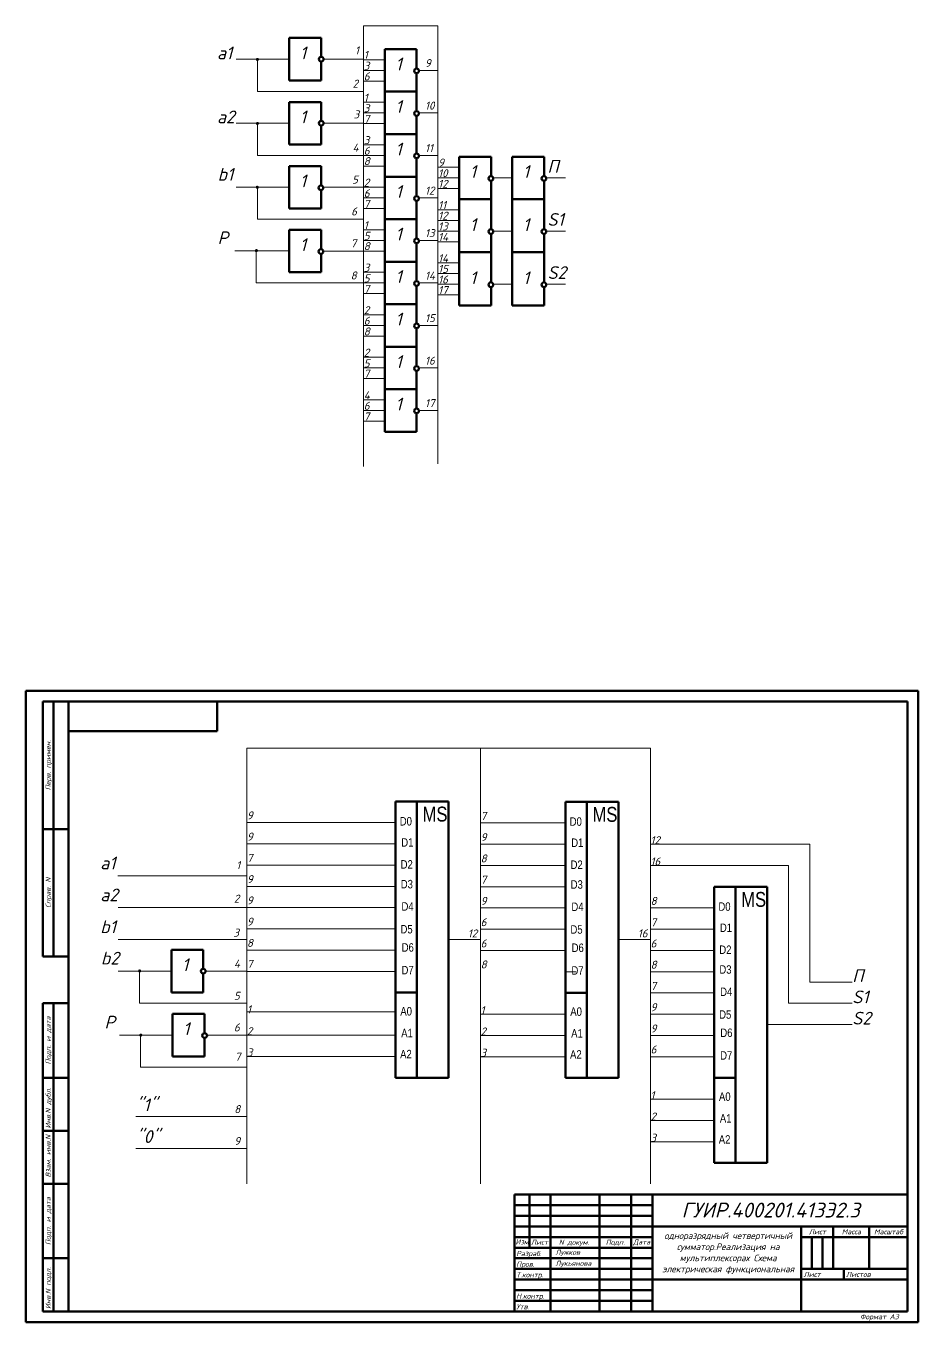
# Model space of a CAD drawing. Header units: millimetres. Extents: x 9 to 868, y 8 to 710.
# Drawn here: x 448 to 868, y 8 to 618 of the extents above; entities that cross this region are included whole.
import ezdxf
from ezdxf.enums import TextEntityAlignment as Align

# ---------------------------------------------------------------- set-up
doc = ezdxf.new("R2010")
doc.units = ezdxf.units.MM
doc.header["$LTSCALE"] = 0.5
doc.layers.get('0').update_dxf_attribs({"lineweight": 60})
doc.layers.add('Формат А4', color=7, linetype='Continuous', lineweight=53)
doc.styles.get("Standard").update_dxf_attribs({"font": 'isocpeui.ttf', "width": 0.9})
doc.styles.add('ЕСКД', font='eskd15.shx', dxfattribs={"width": 0.8})
doc.styles.add('чер', font='isocpeur.ttf', dxfattribs={"oblique": 15})

msp = doc.modelspace()

# ---------------------------------------------------------------- hatches: boundary and pattern name
at = {"lineweight": 5}
h = msp.add_hatch(color=7, dxfattribs=at)
edge = h.paths.add_edge_path()
edge.add_arc((556.98, 602.1), 0.773, 0, 360)
h = msp.add_hatch(color=7, dxfattribs=at)
edge = h.paths.add_edge_path()
edge.add_arc((556.98, 571.97), 0.773, 0, 360)
h = msp.add_hatch(color=7, dxfattribs=at)
edge = h.paths.add_edge_path()
edge.add_arc((556.93, 541.96), 0.773, 0, 360)
h = msp.add_hatch(color=7, dxfattribs=at)
edge = h.paths.add_edge_path()
edge.add_arc((556.5, 512.15), 0.773, 0, 360)
h = msp.add_hatch(color=7, dxfattribs=at)
edge = h.paths.add_edge_path()
edge.add_arc((501.55, 173.21), 0.773, 0, 360)
h = msp.add_hatch(color=7, dxfattribs=at)
edge = h.paths.add_edge_path()
edge.add_arc((502.09, 143.01), 0.773, 0, 360)

# ---------------------------------------------------------------- linework, layer by layer
for p, q in [((606.95, 410.6), (606.95, 617.87)), ((641.95, 617.87), (606.95, 617.87)), ((641.95, 411.9), (641.95, 617.87)), ((606.95, 572.06), (606.95, 612.06)), ((606.95, 612.06), (606.95, 602.06)), ((546.95, 602.19), (566.95, 602.19)), ((556.95, 602.19), (556.95, 587.06)), ((566.95, 602.19), (571.95, 602.19)), ((588.12, 602.19), (606.95, 602.19)), ((606.95, 602.06), (606.95, 415.22)), ((606.95, 601.94), (616.95, 601.94)), ((606.95, 596.94), (616.95, 596.94)), ((606.95, 592.06), (606.95, 587.06)), ((606.95, 591.94), (616.95, 591.94)), ((632.97, 596.94), (641.95, 596.94)), ((556.95, 587.06), (606.95, 587.06)), ((606.95, 587.06), (590.95, 587.06)), ((606.95, 587.06), (606.95, 582.06)), ((606.95, 572.06), (606.95, 587.06)), ((606.95, 582.06), (606.95, 572.06)), ((606.95, 581.94), (616.95, 581.94)), ((606.95, 576.94), (616.95, 576.94)), ((632.97, 576.94), (641.95, 576.94)), ((546.95, 572.06), (566.95, 572.06)), ((556.95, 572.06), (556.95, 556.94)), ((566.95, 572.06), (571.95, 572.06)), ((588.12, 572.06), (606.95, 572.06)), ((606.95, 572.06), (606.95, 562.06)), ((606.95, 571.94), (616.95, 571.94)), ((606.95, 562.06), (606.95, 552.06)), ((606.95, 561.94), (616.95, 561.94)), ((556.95, 556.94), (606.95, 556.94)), ((606.95, 556.94), (616.95, 556.94)), ((632.97, 556.94), (641.95, 556.94)), ((606.95, 552.06), (606.95, 542.06)), ((606.95, 551.94), (616.95, 551.94)), ((641.95, 551.35), (651.95, 551.35)), ((641.95, 546.35), (651.95, 546.35)), ((667.97, 546.35), (676.95, 546.35)), ((692.97, 546.35), (701.95, 546.35)), ((546.95, 541.94), (566.95, 541.94)), ((556.95, 541.94), (556.95, 526.94)), ((566.95, 541.94), (571.95, 541.94)), ((587.97, 541.94), (606.95, 541.94)), ((606.95, 542.06), (606.95, 532.06)), ((606.95, 541.94), (616.95, 541.94)), ((606.95, 536.94), (616.95, 536.94)), ((632.97, 536.94), (641.95, 536.94)), ((641.95, 541.35), (651.95, 541.35)), ((606.95, 532.06), (606.95, 522.06)), ((606.95, 531.94), (616.95, 531.94)), ((641.95, 531.35), (651.95, 531.35)), ((556.95, 526.94), (606.95, 526.94)), ((641.95, 526.35), (651.95, 526.35)), ((606.95, 522.06), (606.95, 512.06)), ((606.95, 521.94), (616.95, 521.94)), ((641.95, 521.35), (651.95, 521.35)), ((667.97, 521.35), (676.95, 521.35)), ((692.97, 521.35), (701.95, 521.35)), ((606.95, 516.94), (616.95, 516.94)), ((632.97, 516.94), (641.95, 516.94)), ((641.95, 516.35), (651.95, 516.35)), ((546.42, 512.06), (566.42, 512.06)), ((556.42, 496.94), (556.42, 512.06)), ((566.42, 512.06), (571.95, 512.09)), ((587.97, 511.95), (606.95, 511.95)), ((606.95, 512.06), (606.95, 502.06)), ((606.95, 511.94), (616.95, 511.94)), ((641.95, 506.35), (651.95, 506.35)), ((606.95, 502.06), (606.95, 492.06)), ((606.95, 501.94), (616.95, 501.94)), ((641.95, 501.35), (651.95, 501.35)), ((556.42, 496.94), (606.95, 496.94)), ((606.95, 496.94), (616.95, 496.94)), ((632.97, 496.94), (641.95, 496.94)), ((641.95, 496.35), (651.95, 496.35)), ((667.97, 496.35), (676.95, 496.35)), ((692.97, 496.35), (701.95, 496.35)), ((606.95, 492.06), (606.95, 482.06)), ((606.95, 491.94), (616.95, 491.94)), ((641.95, 491.35), (651.95, 491.35)), ((606.95, 482.06), (606.95, 472.06)), ((606.95, 481.94), (616.95, 481.94)), ((606.95, 476.94), (616.95, 476.94)), ((632.97, 476.94), (641.95, 476.94)), ((606.95, 472.06), (606.95, 462.06)), ((606.95, 471.94), (616.95, 471.94)), ((606.95, 461.94), (616.95, 461.94)), ((606.95, 461.94), (616.95, 461.94)), ((606.95, 456.94), (616.95, 456.94)), ((606.95, 456.94), (616.95, 456.94)), ((606.95, 451.94), (616.95, 451.94)), ((606.95, 451.94), (616.95, 451.94)), ((632.97, 456.94), (641.95, 456.94)), ((606.95, 441.94), (606.95, 431.94)), ((606.95, 441.94), (616.95, 441.94)), ((606.95, 436.94), (616.95, 436.94)), ((632.97, 436.94), (641.95, 436.94)), ((606.95, 431.94), (606.95, 421.94)), ((606.95, 431.94), (616.95, 431.94)), ((606.95, 421.94), (606.95, 411.94)), ((552, 278), (552, 208)), ((552, 278), (662, 278)), ((662, 73), (662, 278)), ((662, 278), (742, 278)), ((742, 73), (742, 278)), ((552, 243), (622, 243)), ((662, 242.85), (702, 242.85)), ((617, 233), (552, 233)), ((622, 233), (617, 233)), ((662, 232.85), (702, 232.85)), ((742, 222.85), (742, 232.85)), ((817, 232.85), (742, 232.85)), ((817, 212.85), (817, 232.85)), ((552, 223), (622, 223)), ((662, 222.85), (702, 222.85)), ((742, 202.85), (742, 222.85)), ((742, 222.85), (797, 222.85)), ((787, 222.85), (807, 222.85)), ((807, 222.85), (807, 158)), ((552, 218), (491.35, 218)), ((552, 213), (622, 213)), ((552, 208), (552, 73)), ((662, 212.85), (702, 212.85)), ((817, 168), (817, 212.85)), ((491.47, 203), (552, 203)), ((552, 203), (622, 203)), ((662, 202.85), (702, 202.85)), ((742, 202.85), (772, 202.85)), ((772, 202.85), (762, 202.85)), ((552, 193), (622, 193)), ((662, 192.85), (702, 192.85)), ((742, 192.85), (772, 192.85)), ((772, 192.85), (762, 192.85)), ((491.47, 188), (552, 188)), ((527, 188), (552, 188)), ((552, 188), (532, 188)), ((552, 183), (622, 183)), ((647, 188), (662, 188)), ((727, 188), (742, 188)), ((662, 182.85), (702, 182.85)), ((742, 182.85), (772, 182.85)), ((772, 182.85), (762, 182.85)), ((491.47, 173.13), (511.47, 173.13)), ((501.47, 158), (501.47, 173.13)), ((511.47, 173.13), (516.47, 173.13)), ((532.59, 173.13), (552, 173.13)), ((552, 173), (622, 173)), ((707, 172.85), (702, 172.85)), ((742, 172.85), (772, 172.85)), ((772, 172.85), (762, 172.85)), ((817, 168), (837, 168)), ((772, 162.85), (742, 162.85)), ((501.47, 158), (552, 158)), ((552, 153.98), (622, 153.98)), ((662, 152.85), (702, 152.85)), ((742, 152.85), (772, 152.85)), ((772, 152.85), (762, 152.85)), ((807, 158), (827, 158)), ((827, 158), (837, 158)), ((797, 148), (807, 148)), ((807, 148), (837, 148)), ((492, 143), (512, 143)), ((502, 128), (502, 143.13)), ((512, 143), (517, 143)), ((533.25, 143), (552, 143)), ((552, 143), (622, 143)), ((662, 142.85), (702, 142.85)), ((772, 142.85), (742, 142.85)), ((552, 133), (622, 133)), ((552, 133), (622, 133)), ((552, 128), (552, 133)), ((662, 132.85), (702, 132.85)), ((772, 132.85), (742, 132.85)), ((502, 128), (552, 128)), ((552, 128), (552, 118)), ((552, 128), (552, 113)), ((552, 128), (552, 123)), ((552, 128), (552, 123)), ((552, 118), (552, 108)), ((762, 112.85), (742, 112.85)), ((772, 112.85), (762, 112.85)), ((552, 104.75), (499.75, 104.75)), ((762, 102.85), (742, 102.85)), ((772, 102.85), (762, 102.85)), ((762, 92.85), (742, 92.85)), ((772, 92.85), (762, 92.85)), ((762, 92.85), (772, 92.85)), ((552, 89.75), (499.75, 89.75))]:
    msp.add_line(p, q, dxfattribs=at)
for p, q in [((586.95, 612.19), (571.95, 612.19)), ((571.95, 612.19), (571.95, 602.19)), ((586.95, 603.34), (586.95, 612.19)), ((631.95, 606.94), (616.95, 606.94)), ((616.95, 606.94), (616.95, 596.94)), ((631.95, 597.82), (631.95, 606.94)), ((571.95, 602.19), (571.95, 592.19)), ((586.95, 592.19), (586.95, 601.11)), ((571.95, 592.19), (586.95, 592.19)), ((616.95, 596.94), (616.95, 586.94)), ((631.95, 586.94), (631.95, 595.6)), ((616.95, 586.94), (631.95, 586.94)), ((631.95, 586.94), (616.95, 586.94)), ((616.95, 586.94), (616.95, 576.94)), ((631.95, 577.82), (631.95, 586.94)), ((586.95, 582.06), (571.95, 582.06)), ((571.95, 582.06), (571.95, 572.06)), ((586.95, 573.21), (586.95, 582.06)), ((616.95, 576.94), (616.95, 566.94)), ((631.95, 566.94), (631.95, 575.6)), ((571.95, 572.06), (571.95, 562.06)), ((586.95, 562.06), (586.95, 570.99)), ((571.95, 562.06), (586.95, 562.06)), ((616.95, 566.94), (631.95, 566.94)), ((631.95, 566.94), (616.95, 566.94)), ((616.95, 566.94), (616.95, 556.94)), ((631.95, 557.82), (631.95, 566.94)), ((616.95, 556.94), (616.95, 546.94)), ((631.95, 546.94), (631.95, 555.6)), ((666.95, 556.35), (651.95, 556.35)), ((651.95, 556.35), (651.95, 546.35)), ((666.95, 547.24), (666.95, 556.35)), ((691.95, 556.35), (676.95, 556.35)), ((676.95, 556.35), (676.95, 546.35)), ((691.95, 547.24), (691.95, 556.35)), ((586.95, 551.94), (571.95, 551.94)), ((571.95, 551.94), (571.95, 541.94)), ((586.95, 542.82), (586.95, 551.94)), ((616.95, 546.94), (631.95, 546.94)), ((631.95, 546.94), (616.95, 546.94)), ((616.95, 546.94), (616.95, 536.94)), ((631.95, 537.82), (631.95, 546.94)), ((651.95, 546.35), (651.95, 536.35)), ((666.95, 536.35), (666.95, 545.01)), ((676.95, 546.35), (676.95, 536.35)), ((691.95, 536.35), (691.95, 545.01)), ((571.95, 541.94), (571.95, 531.94)), ((586.95, 531.94), (586.95, 540.6)), ((616.95, 536.94), (616.95, 526.94)), ((571.95, 531.94), (586.95, 531.94)), ((631.95, 526.94), (631.95, 535.6)), ((651.95, 536.35), (666.95, 536.35)), ((666.95, 536.35), (651.95, 536.35)), ((651.95, 536.35), (651.95, 521.35)), ((666.95, 522.24), (666.95, 536.35)), ((676.95, 536.35), (691.95, 536.35)), ((691.95, 536.35), (676.95, 536.35)), ((676.95, 536.35), (676.95, 521.35)), ((691.95, 522.24), (691.95, 536.35)), ((616.95, 526.94), (631.95, 526.94)), ((631.95, 526.94), (616.95, 526.94)), ((616.95, 526.94), (616.95, 516.94)), ((631.95, 517.82), (631.95, 526.94)), ((586.95, 521.95), (571.95, 521.95)), ((571.95, 521.95), (571.95, 511.95)), ((586.95, 512.84), (586.95, 521.95)), ((651.95, 521.35), (651.95, 511.35)), ((666.95, 511.35), (666.95, 520.01)), ((676.95, 521.35), (676.95, 511.35)), ((691.95, 511.35), (691.95, 520.01)), ((616.95, 516.94), (616.95, 506.94)), ((631.95, 506.94), (631.95, 515.6)), ((571.95, 511.95), (571.95, 501.95)), ((586.95, 501.95), (586.95, 510.61)), ((616.95, 506.94), (631.95, 506.94)), ((631.95, 506.94), (616.95, 506.94)), ((616.95, 506.94), (616.95, 496.94)), ((631.95, 497.82), (631.95, 506.94)), ((651.95, 511.35), (666.95, 511.35)), ((666.95, 511.35), (651.95, 511.35)), ((651.95, 511.35), (651.95, 496.35)), ((666.95, 497.24), (666.95, 511.35)), ((676.95, 511.35), (691.95, 511.35)), ((691.95, 511.35), (676.95, 511.35)), ((676.95, 511.35), (676.95, 496.35)), ((691.95, 497.24), (691.95, 511.35)), ((571.95, 501.95), (586.95, 501.95)), ((616.95, 496.94), (616.95, 486.94)), ((631.95, 486.94), (631.95, 495.6)), ((651.95, 496.35), (651.95, 486.35)), ((666.95, 486.35), (666.95, 495.01)), ((676.95, 496.35), (676.95, 486.35)), ((691.95, 486.35), (691.95, 495.01)), ((616.95, 486.94), (631.95, 486.94)), ((631.95, 486.94), (616.95, 486.94)), ((616.95, 486.94), (616.95, 476.94)), ((631.95, 477.82), (631.95, 486.94)), ((651.95, 486.35), (666.95, 486.35)), ((676.95, 486.35), (691.95, 486.35)), ((616.95, 476.94), (616.95, 466.94)), ((631.95, 466.94), (631.95, 475.6)), ((616.95, 466.94), (631.95, 466.94)), ((631.95, 466.94), (616.95, 466.94)), ((616.95, 466.94), (616.95, 456.94)), ((616.95, 466.94), (616.95, 456.94)), ((631.95, 457.82), (631.95, 466.94)), ((631.95, 457.82), (631.95, 466.94)), ((616.95, 456.94), (616.95, 446.94)), ((616.95, 456.94), (616.95, 446.94)), ((631.95, 446.94), (631.95, 455.6)), ((631.95, 446.94), (631.95, 455.6)), ((616.95, 446.94), (631.95, 446.94)), ((616.95, 446.94), (631.95, 446.94)), ((631.95, 446.94), (616.95, 446.94)), ((616.95, 446.94), (616.95, 436.94)), ((631.95, 437.82), (631.95, 446.94)), ((616.95, 436.94), (616.95, 426.94)), ((631.95, 426.94), (631.95, 435.6)), ((616.95, 426.94), (631.95, 426.94)), ((631.95, 426.94), (616.95, 426.94)), ((538, 286), (538, 300)), ((468, 286), (538, 286)), ((622, 253), (647, 253)), ((622, 253), (622, 153)), ((622, 253), (622, 243)), ((632, 123), (632, 253)), ((647, 253), (647, 123)), ((702, 252.85), (727, 252.85)), ((702, 252.85), (702, 152.85)), ((702, 252.85), (702, 242.85)), ((712, 122.85), (712, 252.85)), ((727, 252.85), (727, 122.85)), ((622, 243), (622, 233)), ((702, 242.85), (702, 232.85)), ((622, 233), (622, 223)), ((702, 232.85), (702, 222.85)), ((622, 223), (622, 213)), ((702, 222.85), (702, 212.85)), ((622, 213), (622, 203)), ((702, 212.85), (702, 202.85)), ((772, 212.85), (797, 212.85)), ((772, 212.85), (772, 112.85)), ((772, 212.85), (772, 202.85)), ((782, 82.85), (782, 212.85)), ((797, 212.85), (797, 82.85)), ((622, 203), (622, 193)), ((702, 202.85), (702, 192.85)), ((772, 202.85), (772, 192.85)), ((622, 193), (622, 183)), ((702, 192.85), (702, 182.85)), ((772, 192.85), (772, 182.85)), ((531.47, 183.13), (516.47, 183.13)), ((516.47, 183.13), (516.47, 173.13)), ((531.47, 174.24), (531.47, 183.13)), ((622, 183), (622, 173)), ((647, 123), (647, 188)), ((727, 122.85), (727, 188)), ((702, 182.85), (702, 172.85)), ((772, 182.85), (772, 172.85)), ((516.47, 173.13), (516.47, 163.13)), ((531.47, 171.13), (531.47, 172.01)), ((531.47, 163.13), (531.47, 171.13)), ((772, 172.85), (772, 162.85)), ((516.47, 163.13), (531.47, 163.13)), ((622, 153), (622, 163)), ((622, 163), (632, 163)), ((702, 152.85), (702, 162.85)), ((702, 162.85), (712, 162.85)), ((772, 162.85), (772, 152.85)), ((532, 153), (517, 153)), ((517, 153), (517, 143)), ((532, 143.93), (532, 153)), ((622, 153), (622, 123)), ((622, 143), (622, 153)), ((702, 152.85), (702, 122.85)), ((702, 142.85), (702, 152.85)), ((702, 142.85), (702, 152.85)), ((772, 152.85), (772, 142.85)), ((772, 152.85), (772, 142.85)), ((797, 82.85), (797, 148)), ((517, 143), (517, 133)), ((532, 133), (532, 141.72)), ((622, 133), (622, 143)), ((702, 132.85), (702, 142.85)), ((772, 142.85), (772, 132.85)), ((517, 133), (532, 133)), ((622, 123), (622, 133)), ((702, 122.85), (702, 132.85)), ((622, 123), (632, 123)), ((647, 123), (632, 123)), ((702, 122.85), (712, 122.85)), ((727, 122.85), (712, 122.85)), ((772, 112.85), (772, 122.85)), ((772, 122.85), (782, 122.85)), ((772, 112.85), (772, 82.85)), ((772, 102.85), (772, 112.85)), ((772, 102.85), (772, 112.85)), ((772, 92.85), (772, 102.85)), ((772, 82.85), (772, 92.85)), ((772, 82.85), (782, 82.85)), ((797, 82.85), (782, 82.85))]:
    msp.add_line(p, q)
for centre in [(587.01, 602.23), (631.88, 596.71), (631.88, 576.71), (587.01, 572.1), (631.88, 556.71), (586.88, 541.71), (666.88, 546.12), (691.88, 546.12), (631.88, 536.71), (666.88, 521.12), (691.88, 521.12), (586.88, 511.73), (631.88, 516.71), (631.88, 496.71), (666.88, 496.12), (691.88, 496.12), (631.88, 476.71), (631.88, 456.71), (631.88, 456.71), (631.88, 436.71), (531.47, 173.13), (532.15, 142.82)]:
    msp.add_circle(centre, 1.11)
at = {"layer": 'Формат А4', "color": 7}
for p, q in [((448, 8), (448, 305)), ((448, 305), (868, 305)), ((868, 305), (868, 8)), ((456, 180), (456, 300)), ((456, 300), (678, 300)), ((461, 300), (461, 180)), ((678, 300), (461, 300)), ((468, 13), (468, 300)), ((678, 300), (863, 300)), ((863, 300), (863, 13)), ((468, 240), (456, 240)), ((468, 180), (456, 180)), ((456, 13), (456, 158)), ((456, 158), (468, 158)), ((461, 158), (461, 13)), ((468, 158), (461, 158)), ((456, 123), (468, 123)), ((468, 98), (456, 98)), ((456, 73), (468, 73)), ((678, 68), (863, 68)), ((678, 68), (678, 13)), ((685, 43), (685, 68)), ((695, 68), (695, 13)), ((718, 13), (718, 68)), ((733, 68), (733, 13)), ((743, 13), (743, 68)), ((678, 63), (743, 63)), ((743, 58), (678, 58)), ((678, 53), (743, 53)), ((863, 53), (743, 53)), ((813, 53), (813, 13)), ((828, 53), (828, 33)), ((845, 33), (845, 53)), ((743, 48), (678, 48)), ((678, 43), (743, 43)), ((813, 48), (863, 48)), ((818, 33), (818, 48)), ((823, 48), (823, 33)), ((468, 38), (456, 38)), ((743, 38), (678, 38)), ((678, 33), (743, 33)), ((863, 33), (813, 33)), ((833, 28), (833, 33)), ((743, 28), (678, 28)), ((743, 28), (863, 28)), ((678, 23), (743, 23)), ((678, 13), (456, 13)), ((456, 13), (678, 13)), ((743, 18), (678, 18)), ((863, 13), (678, 13)), ((868, 8), (448, 8))]:
    msp.add_line(p, q, dxfattribs=at)

# ---------------------------------------------------------------- texts
for s, height, p in [('a1', 6, (537.95, 602.19)), ('1', 6, (576.95, 602.19)), ('1', 3.77, (602.89, 604.48)), ('1', 3.77, (607.05, 602.37)), ('3', 3.77, (607.05, 597.25)), ('1', 6, (621.95, 596.94)), ('9', 3.77, (635.85, 598.5)), ('2', 3.77, (601.77, 588.82)), ('6', 3.77, (607.05, 592.25)), ('1', 3.77, (607.05, 582.25)), ('3', 3.77, (607.05, 577.25)), ('1', 6, (621.95, 576.94)), ('10', 3.767, (635.85, 578.5)), ('a2', 6, (537.95, 572.06)), ('1', 6, (576.95, 572.06)), ('3', 3.77, (602.27, 574.35)), ('7', 3.77, (607.05, 572.25)), ('4', 3.77, (601.77, 558.69)), ('3', 3.77, (607.05, 562.25)), ('1', 6, (621.95, 556.94)), ('11', 3.767, (635.85, 558.5)), ('6', 3.77, (607.05, 557.25)), ('8', 3.77, (607.05, 552.37)), ('9', 3.77, (642.05, 551.69)), ('b1', 6, (538.26, 545.05)), ('10', 3.767, (642.05, 546.69)), ('1', 6, (656.95, 546.35)), ('1', 6, (681.95, 546.35)), ('П', 6, (693.51, 548.81)), ('1', 6, (576.95, 541.94)), ('5', 3.77, (601.55, 543.69)), ('2', 3.77, (607.05, 542.25)), ('1', 6, (621.95, 536.94)), ('12', 3.767, (642.05, 541.69)), ('6', 3.77, (607.05, 537.25)), ('12', 3.767, (635.85, 538.5)), ('6', 3.77, (601.11, 528.69)), ('7', 3.77, (607.05, 532.25)), ('11', 3.767, (642.05, 531.69)), ('1', 3.77, (607.05, 522.25)), ('12', 3.767, (642.05, 526.69)), ('13', 3.767, (642.05, 521.69)), ('1', 6, (656.95, 521.35)), ('1', 6, (681.95, 521.35)), ('S1', 6, (693.51, 523.81)), ('P', 6, (538.26, 515.18)), ('5', 3.77, (607.05, 517.25)), ('1', 6, (621.95, 516.94)), ('13', 3.767, (635.85, 518.5)), ('14', 3.767, (642.05, 516.69)), ('1', 6, (576.95, 511.95)), ('7', 3.77, (600.88, 513.69)), ('8', 3.77, (607.05, 512.37)), ('14', 3.767, (642.05, 506.69)), ('8', 3.77, (600.88, 498.57)), ('3', 3.77, (607.05, 502.25)), ('5', 3.77, (607.05, 497.25)), ('1', 6, (621.95, 496.94)), ('14', 3.767, (635.85, 498.5)), ('15', 3.767, (642.05, 501.69)), ('16', 3.767, (642.05, 496.69)), ('1', 6, (656.95, 496.35)), ('1', 6, (681.95, 496.35)), ('S2', 6, (693.51, 498.81)), ('7', 3.77, (607.05, 492.25)), ('17', 3.767, (642.05, 491.69)), ('2', 3.77, (607.05, 482.25)), ('1', 6, (621.95, 476.94)), ('15', 3.767, (635.85, 478.5)), ('6', 3.77, (607.05, 477.25)), ('8', 3.77, (607.05, 472.25)), ('2', 3.77, (607.05, 462.25)), ('5', 3.77, (607.05, 457.25)), ('1', 6, (621.95, 456.94)), ('1', 6, (621.95, 456.94)), ('16', 3.767, (635.85, 458.5)), ('7', 3.77, (607.05, 452.37)), ('4', 3.77, (607.05, 442.25)), ('6', 3.77, (607.05, 437.25)), ('1', 6, (621.95, 436.94)), ('17', 3.767, (635.85, 438.5)), ('7', 3.77, (607.05, 432.25)), ('9', 3.77, (552.05, 244.53)), ('7', 3.77, (662.07, 244.27)), ('9', 3.77, (552.05, 234.53)), ('9', 3.77, (662.07, 234.27)), ('12', 3.767, (742, 232.85)), ('a1', 6, (483, 221)), ('7', 3.77, (552.05, 224.53)), ('8', 3.77, (662.07, 224.27)), ('16', 3.767, (742, 222.85)), ('1', 3.77, (547.01, 221.13)), ('9', 3.77, (552.05, 214.53)), ('7', 3.77, (662.07, 214.27)), ('a2', 6, (483, 206)), ('2', 3.77, (545.89, 205.34)), ('9', 3.77, (552.05, 204.53)), ('9', 3.77, (662.07, 204.27)), ('8', 3.77, (742.07, 204.26)), ('b1', 6, (483, 191)), ('9', 3.77, (552.05, 194.53)), ('6', 3.77, (662.07, 194.27)), ('7', 3.77, (742.07, 194.26)), ('3', 3.77, (545.67, 189.34)), ('12', 3.767, (656, 189)), ('16', 3.767, (736, 189)), ('8', 3.77, (552.05, 184.53)), ('6', 3.77, (662.07, 184.27)), ('6', 3.77, (742.07, 184.26)), ('b2', 6, (483.31, 176.24)), ('1', 6, (521.47, 173.13)), ('4', 3.77, (545.93, 174.75)), ('7', 3.77, (552.05, 174.66)), ('8', 3.77, (662.07, 174.39)), ('8', 3.77, (742.07, 174.26)), ('П', 6, (837, 168.01)), ('7', 3.77, (742.07, 164.26)), ('5', 3.77, (545.93, 159.63)), ('S1', 6, (837, 158.01)), ('1', 3.77, (552.06, 153.25)), ('1', 3.77, (662, 152.85)), ('9', 3.77, (742.07, 154.26)), ('S2', 6, (837, 148.01)), ('P', 6, (485, 146.11)), ('1', 6, (522, 143)), ('6', 3.77, (545.93, 144.75)), ('2', 3.77, (552, 143)), ('2', 3.77, (662, 142.85)), ('9', 3.77, (742.07, 144.26)), ('7', 3.77, (546.4, 131.01)), ('3', 3.77, (552, 133)), ('3', 3.77, (662, 132.85)), ('6', 3.77, (742.07, 134.39)), ('1', 3.77, (742, 112.85)), ('"1"', 6, (499.86, 107.21)), ('8', 3.77, (546.07, 106.31)), ('2', 3.77, (742, 102.85)), ('"0"', 6, (499.98, 92.27)), ('9', 3.77, (546.07, 91.31)), ('3', 3.77, (742, 92.85))]:
    msp.add_text(s, height=height).set_placement(p)
at = {"lineweight": 30, "width": 7.615, "attachment_point": 1, "style": 'ЕСКД'}
for s, insert, char_height in [('{\\fArial|b0|i0|c0|p0;\\H1.75x;MS}', (634.72, 250.52), 4), ('{\\fArial|b0|i0|c0|p0;\\H1.75x;MS}', (714.72, 250.38), 4), ('{\\fArial|b0|i0|c0|p34;\\H0.66667x;D0}', (624, 245.65), 6), ('{\\fArial|b0|i0|c0|p34;\\H0.66667x;D0}', (704, 245.51), 6), ('{\\fArial|b0|i0|c0|p34;D1}', (624.7, 235.68), 4), ('{\\fArial|b0|i0|c0|p34;D1}', (704.7, 235.54), 4), ('{\\fArial|b0|i0|c0|p34;D2}', (624.42, 225.35), 4), ('{\\fArial|b0|i0|c0|p34;D2}', (704.42, 225.2), 4), ('{\\fArial|b0|i0|c0|p34;\\H0.66667x;D3}', (624.46, 216.05), 6), ('{\\fArial|b0|i0|c0|p34;\\H0.66667x;D3}', (704.46, 215.9), 6), ('{\\fArial|b0|i0|c0|p0;\\H1.75x;MS}', (784.72, 210.38), 4), ('{\\fArial|b0|i0|c0|p34;D4}', (624.81, 205.56), 4), ('{\\fArial|b0|i0|c0|p34;D4}', (704.81, 205.41), 4), ('{\\fArial|b0|i0|c0|p34;\\H0.66667x;D0}', (774, 205.51), 6), ('{\\fArial|b0|i0|c0|p34;D1}', (774.7, 195.54), 4), ('{\\fArial|b0|i0|c0|p34;D5}', (624.35, 194.87), 4), ('{\\fArial|b0|i0|c0|p34;D5}', (704.35, 194.72), 4), ('{\\fArial|b0|i0|c0|p34;\\H0.66667x;D6}', (624.91, 186.28), 6), ('{\\fArial|b0|i0|c0|p34;\\H0.66667x;D6}', (704.91, 186.13), 6), ('{\\fArial|b0|i0|c0|p34;D2}', (774.42, 185.2), 4), ('{\\fArial|b0|i0|c0|p34;D7}', (624.82, 175.61), 4), ('{\\fArial|b0|i0|c0|p34;D7}', (704.82, 175.46), 4), ('{\\fArial|b0|i0|c0|p34;\\H0.66667x;D3}', (774.46, 175.9), 6), ('{\\fArial|b0|i0|c0|p34;D4}', (774.81, 165.41), 4), ('{\\fArial|b0|i0|c0|p34;\\H0.66667x;A0}', (624.27, 156.24), 6), ('{\\fArial|b0|i0|c0|p34;\\H0.66667x;A0}', (704.27, 156.09), 6), ('{\\fArial|b0|i0|c0|p34;D5}', (774.35, 154.72), 4), ('{\\fArial|b0|i0|c0|p34;A1}', (624.69, 145.99), 4), ('{\\fArial|b0|i0|c0|p34;A1}', (704.69, 145.84), 4), ('{\\fArial|b0|i0|c0|p34;\\H0.66667x;D6}', (774.91, 146.13), 6), ('{\\fArial|b0|i0|c0|p34;A2}', (624.17, 136.07), 4), ('{\\fArial|b0|i0|c0|p34;A2}', (704.17, 135.92), 4), ('{\\fArial|b0|i0|c0|p34;D7}', (774.82, 135.46), 4), ('{\\fArial|b0|i0|c0|p34;\\H0.66667x;A0}', (774.27, 116.09), 6), ('{\\fArial|b0|i0|c0|p34;A1}', (774.69, 105.84), 4), ('{\\fArial|b0|i0|c0|p34;A2}', (774.17, 95.92), 4)]:
    msp.add_mtext(s, dxfattribs=dict(at, insert=insert, char_height=char_height))
at = {"layer": 'Формат А4', "color": 7, "style": 'чер', "oblique": 15}
for s, p in [('Перв. примен.', (459.7, 270)), ('Справ. N', (459.7, 210)), ('Подп. и дата', (459.7, 140.5)), ('Взам. инв.N', (459.7, 86.01)), ('Подп. и дата', (459.7, 55.5))]:
    msp.add_text(s, height=2.4, rotation=90, dxfattribs=at).set_placement(p, align=Align.CENTER)
for s, p in [('Инв.N дубл.', (459.7, 99.1)), ('Инв.N подл.', (459.7, 14.12))]:
    msp.add_text(s, height=2.4, rotation=90, dxfattribs=at).set_placement(p)
for s, p in [('Лист', (820.59, 49.31)), ('Масса', (836.59, 49.31)), ('Масштаб', (854.09, 49.31)), ('N докум.', (706.02, 44.36)), ('Подп.', (725.47, 44.36)), ('Дата', (737.86, 44.51))]:
    msp.add_text(s, height=2.4, dxfattribs=at).set_placement(p, align=Align.CENTER)
for s, p in [('Изм', (678.44, 44.51)), ('Лист', (685.73, 44.36)), ('Разраб.', (678.81, 39.04)), ('Лужков', (697.25, 39.67)), ('Лукьянова', (697.25, 34.47)), ('Пров.', (678.81, 34.04)), ('Т.контр.', (678.81, 29.04)), ('Лист', (814.07, 29.24)), ('Листов', (834.07, 29.24)), ('Н.контр.', (678.81, 19.04)), ('Утв.', (678.81, 14.04)), ('Формат А3', (840.62, 9.31))]:
    msp.add_text(s, height=2.4, dxfattribs=at).set_placement(p)
at = {"layer": 'Формат А4', "attachment_point": 1, "style": 'чер'}
for s, insert, char_height, width in [('ГУИР.400201.413Э2.3', (756.65, 64.19), 7, 117.4219), ('\\pxqc;{\\H0.625x;одноразрядный четвертичный сумматор.Реализация на мультиплексорах Схема электрическая функциональная}', (743.96, 50.19), 5, 69.2642)]:
    msp.add_mtext(s, dxfattribs=dict(at, insert=insert, char_height=char_height, width=width))

doc.saveas('drawing.dxf')
